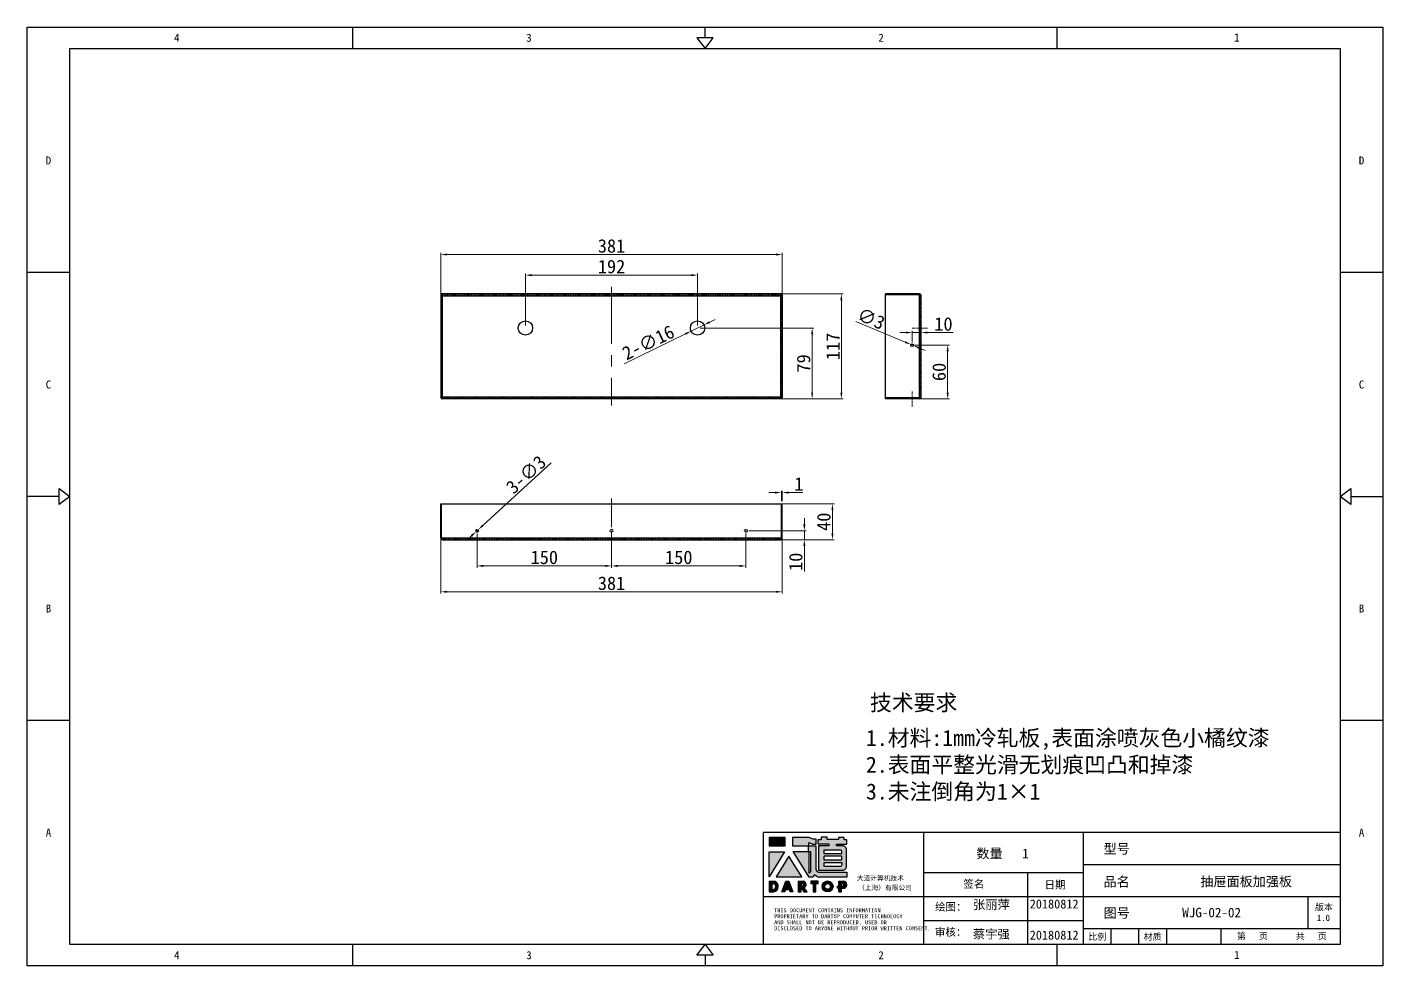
# Model space of a CAD drawing. Header units: millimetres. Extents: x 13106 to 40242, y 18888 to 28426.
# Drawn here: x 30676 to 32188, y 19709 to 20757 of the extents above; entities that cross this region are included whole.
import ezdxf
from ezdxf.enums import TextEntityAlignment as Align

# ---------------------------------------------------------------- set-up
doc = ezdxf.new("R2010")
doc.units = ezdxf.units.MM
doc.header["$PDSIZE"] = -1
doc.linetypes.add('CENTER', pattern=[50.8, 31.75, -6.35, 6.35, -6.35])
doc.linetypes.add('HIDDEN', pattern=[1.905, 1.27, -0.635])
for name, color, linetype in [('02___PRT_ALL_AXES', 7, 'Continuous'), ('4', 7, 'Continuous'), ('DEFAULT_2', 8, 'HIDDEN'), ('print', 30, 'Continuous')]:
    doc.layers.add(name, color=color, linetype=linetype)
doc.layers.add('dim', color=2, linetype='Continuous', lineweight=9)
doc.styles.add('Dartop', font='')
doc.styles.add('hzHT', font='simhei.ttf')
doc.styles.get('Dartop').set_extended_font_data('FangSong_GB2312')
doc.dimstyles.new('3', dxfattribs={"dimtxt": 15, "dimasz": 7, "dimexe": 2, "dimexo": 3, "dimgap": 2, "dimtad": 1, "dimzin": 9, "dimdsep": 46, "dimtxsty": 'Standard', "dimcen": 1, "dimadec": 1, "dimazin": 2, "dimtfac": 0.5, "dimtmove": 0, "dimatfit": 3, "dimfxl": 0, "dimtolj": 1, "dimlwd": 9, "dimlwe": 9, "dimarcsym": 0})

# ---------------------------------------------------------------- blocks, each defined once
blk = doc.blocks.new('*D225')
at = {"layer": 'Defpoints', "color": 0, "lineweight": 9, "transparency": 16777216}
for p in [(31518.1, 20502.8), (31137.1, 20454.6), (31518.1, 20454.6)]:
    blk.add_point(p, dxfattribs=at)
at = {"layer": 'dim', "color": 0, "lineweight": 9, "transparency": 16777216}
for p, q in [((31137.1, 20457.6), (31137.1, 20504.8)), ((31144.1, 20502.8), (31511.1, 20502.8)), ((31518.1, 20457.6), (31518.1, 20504.8))]:
    blk.add_line(p, q, dxfattribs=at)
for points in [[(31144.1, 20504), (31144.1, 20501.7), (31137.1, 20502.8)], [(31511.1, 20504), (31511.1, 20501.7), (31518.1, 20502.8)]]:
    blk.add_solid(points, dxfattribs=at)
at = {"layer": 'dim', "color": 0, "lineweight": 9, "transparency": 16777216, "insert": (31327.6, 20512.3), "char_height": 15, "attachment_point": 5}
blk.add_mtext('\\A1;381', dxfattribs=at)
blk = doc.blocks.new('*D226')
at = {"layer": 'Defpoints', "color": 0, "lineweight": 9, "transparency": 16777216}
for p in [(31423.6, 20479.8), (31231.6, 20420.8), (31423.6, 20420.8)]:
    blk.add_point(p, dxfattribs=at)
at = {"layer": 'dim', "color": 0, "lineweight": 9, "transparency": 16777216}
for p, q in [((31231.6, 20423.8), (31231.6, 20481.8)), ((31423.6, 20423.8), (31423.6, 20481.8)), ((31238.6, 20479.8), (31416.6, 20479.8))]:
    blk.add_line(p, q, dxfattribs=at)
for points in [[(31238.6, 20481), (31238.6, 20478.6), (31231.6, 20479.8)], [(31416.6, 20481), (31416.6, 20478.6), (31423.6, 20479.8)]]:
    blk.add_solid(points, dxfattribs=at)
at = {"layer": 'dim', "color": 0, "lineweight": 9, "transparency": 16777216, "insert": (31327.6, 20489.3), "char_height": 15, "attachment_point": 5}
blk.add_mtext('\\A1;192', dxfattribs=at)
blk = doc.blocks.new('*D227')
at = {"layer": 'Defpoints', "color": 0, "lineweight": 9, "transparency": 16777216}
for p in [(31423.6, 20420.8), (31423.6, 20341.8), (31551.4, 20341.8)]:
    blk.add_point(p, dxfattribs=at)
at = {"layer": 'dim', "color": 0, "lineweight": 9, "transparency": 16777216}
for p, q in [((31426.6, 20420.8), (31553.4, 20420.8)), ((31551.4, 20413.8), (31551.4, 20348.8)), ((31426.6, 20341.8), (31553.4, 20341.8))]:
    blk.add_line(p, q, dxfattribs=at)
for points in [[(31550.3, 20413.8), (31552.6, 20413.8), (31551.4, 20420.8)], [(31550.3, 20348.8), (31552.6, 20348.8), (31551.4, 20341.8)]]:
    blk.add_solid(points, dxfattribs=at)
at = {"layer": 'dim', "color": 0, "lineweight": 9, "transparency": 16777216, "insert": (31541.9, 20381.3), "char_height": 15, "attachment_point": 5, "rotation": 90}
blk.add_mtext('\\A1;79', dxfattribs=at)
blk = doc.blocks.new('*D228')
at = {"layer": 'Defpoints', "color": 0, "lineweight": 9, "transparency": 16777216}
for p in [(31511.2, 20458.8), (31584, 20458.8), (31526.1, 20341.8)]:
    blk.add_point(p, dxfattribs=at)
at = {"layer": 'dim', "color": 0, "lineweight": 9, "transparency": 16777216}
for p, q in [((31514.2, 20458.8), (31586, 20458.8)), ((31584, 20348.8), (31584, 20451.8)), ((31529.1, 20341.8), (31586, 20341.8))]:
    blk.add_line(p, q, dxfattribs=at)
for points in [[(31582.8, 20451.8), (31585.2, 20451.8), (31584, 20458.8)], [(31582.8, 20348.8), (31585.2, 20348.8), (31584, 20341.8)]]:
    blk.add_solid(points, dxfattribs=at)
at = {"layer": 'dim', "color": 0, "lineweight": 9, "transparency": 16777216, "insert": (31574.5, 20400.3), "char_height": 15, "attachment_point": 5, "rotation": 90}
blk.add_mtext('\\A1;117', dxfattribs=at)
blk = doc.blocks.new('*D229')
at = {"layer": 'Defpoints', "color": 0, "lineweight": 9, "transparency": 16777216}
for p in [(31673.1, 20415.7), (31663.1, 20401.8), (31673.1, 20401.8)]:
    blk.add_point(p, dxfattribs=at)
at = {"layer": 'dim', "color": 0, "lineweight": 9, "transparency": 16777216}
for p, q in [((31656.1, 20415.7), (31649.1, 20415.7)), ((31663.1, 20404.8), (31663.1, 20417.7)), ((31663.1, 20415.7), (31673.1, 20415.7)), ((31673.1, 20404.8), (31673.1, 20417.7)), ((31680.1, 20415.7), (31708.6, 20415.7))]:
    blk.add_line(p, q, dxfattribs=at)
for points in [[(31656.1, 20416.9), (31656.1, 20414.6), (31663.1, 20415.7)], [(31680.1, 20416.9), (31680.1, 20414.6), (31673.1, 20415.7)]]:
    blk.add_solid(points, dxfattribs=at)
at = {"layer": 'dim', "color": 0, "lineweight": 9, "transparency": 16777216, "insert": (31697.9, 20425.2), "char_height": 15, "attachment_point": 5}
blk.add_mtext('\\A1;10', dxfattribs=at)
blk = doc.blocks.new('*D230')
at = {"layer": 'Defpoints', "color": 0, "lineweight": 9, "transparency": 16777216}
for p in [(31663.1, 20401.8), (31663.1, 20341.8), (31702.6, 20341.8)]:
    blk.add_point(p, dxfattribs=at)
at = {"layer": 'dim', "color": 0, "lineweight": 9, "transparency": 16777216}
for p, q in [((31666.1, 20401.8), (31704.6, 20401.8)), ((31702.6, 20394.8), (31702.6, 20348.8)), ((31666.1, 20341.8), (31704.6, 20341.8))]:
    blk.add_line(p, q, dxfattribs=at)
for points in [[(31701.4, 20394.8), (31703.8, 20394.8), (31702.6, 20401.8)], [(31701.4, 20348.8), (31703.8, 20348.8), (31702.6, 20341.8)]]:
    blk.add_solid(points, dxfattribs=at)
at = {"layer": 'dim', "color": 0, "lineweight": 9, "transparency": 16777216, "insert": (31693.1, 20371.8), "char_height": 15, "attachment_point": 5, "rotation": 90}
blk.add_mtext('\\A1;60', dxfattribs=at)
blk = doc.blocks.new('*D231')
at = {"layer": 'Defpoints', "color": 0, "lineweight": 9, "transparency": 16777216}
for p in [(31177.6, 20194.6), (31327.6, 20194.6), (31327.6, 20155.3)]:
    blk.add_point(p, dxfattribs=at)
at = {"layer": 'dim', "color": 0, "lineweight": 9, "transparency": 16777216}
for p, q in [((31177.6, 20191.6), (31177.6, 20153.3)), ((31327.6, 20191.6), (31327.6, 20153.3)), ((31184.6, 20155.3), (31320.6, 20155.3))]:
    blk.add_line(p, q, dxfattribs=at)
for points in [[(31184.6, 20156.5), (31184.6, 20154.1), (31177.6, 20155.3)], [(31320.6, 20156.5), (31320.6, 20154.1), (31327.6, 20155.3)]]:
    blk.add_solid(points, dxfattribs=at)
at = {"layer": 'dim', "color": 0, "lineweight": 9, "transparency": 16777216, "insert": (31252.6, 20164.8), "char_height": 15, "attachment_point": 5}
blk.add_mtext('\\A1;150', dxfattribs=at)
blk = doc.blocks.new('*D232')
at = {"layer": 'Defpoints', "color": 0, "lineweight": 9, "transparency": 16777216}
for p in [(31327.6, 20194.6), (31477.6, 20194.6), (31477.6, 20155.3)]:
    blk.add_point(p, dxfattribs=at)
at = {"layer": 'dim', "color": 0, "lineweight": 9, "transparency": 16777216}
for p, q in [((31327.6, 20191.6), (31327.6, 20153.3)), ((31477.6, 20191.6), (31477.6, 20153.3)), ((31334.6, 20155.3), (31470.6, 20155.3))]:
    blk.add_line(p, q, dxfattribs=at)
for points in [[(31334.6, 20156.5), (31334.6, 20154.1), (31327.6, 20155.3)], [(31470.6, 20156.5), (31470.6, 20154.1), (31477.6, 20155.3)]]:
    blk.add_solid(points, dxfattribs=at)
at = {"layer": 'dim', "color": 0, "lineweight": 9, "transparency": 16777216, "insert": (31402.6, 20164.8), "char_height": 15, "attachment_point": 5}
blk.add_mtext('\\A1;150', dxfattribs=at)
blk = doc.blocks.new('*D233')
at = {"layer": 'Defpoints', "color": 0, "lineweight": 9, "transparency": 16777216}
for p in [(31137.1, 20205.6), (31518.1, 20205.6), (31518.1, 20126.4)]:
    blk.add_point(p, dxfattribs=at)
at = {"layer": 'dim', "color": 0, "lineweight": 9, "transparency": 16777216}
for p, q in [((31137.1, 20202.6), (31137.1, 20124.4)), ((31518.1, 20202.6), (31518.1, 20124.4)), ((31144.1, 20126.4), (31511.1, 20126.4))]:
    blk.add_line(p, q, dxfattribs=at)
for points in [[(31144.1, 20127.6), (31144.1, 20125.3), (31137.1, 20126.4)], [(31511.1, 20127.6), (31511.1, 20125.3), (31518.1, 20126.4)]]:
    blk.add_solid(points, dxfattribs=at)
at = {"layer": 'dim', "color": 0, "lineweight": 9, "transparency": 16777216, "insert": (31327.6, 20135.9), "char_height": 15, "attachment_point": 5}
blk.add_mtext('\\A1;381', dxfattribs=at)
blk = doc.blocks.new('*D234')
at = {"layer": 'Defpoints', "color": 0, "lineweight": 9, "transparency": 16777216}
for p in [(31477.6, 20194.6), (31477.6, 20184.6), (31542.7, 20184.6)]:
    blk.add_point(p, dxfattribs=at)
at = {"layer": 'dim', "color": 0, "lineweight": 9, "transparency": 16777216}
for p, q in [((31542.7, 20201.6), (31542.7, 20208.6)), ((31480.6, 20194.6), (31544.7, 20194.6)), ((31542.7, 20194.6), (31542.7, 20184.6)), ((31480.6, 20184.6), (31544.7, 20184.6)), ((31542.7, 20177.6), (31542.7, 20149.1))]:
    blk.add_line(p, q, dxfattribs=at)
for points in [[(31541.5, 20201.6), (31543.9, 20201.6), (31542.7, 20194.6)], [(31541.5, 20177.6), (31543.9, 20177.6), (31542.7, 20184.6)]]:
    blk.add_solid(points, dxfattribs=at)
at = {"layer": 'dim', "color": 0, "lineweight": 9, "transparency": 16777216, "insert": (31533.2, 20159.9), "char_height": 15, "attachment_point": 5, "rotation": 90}
blk.add_mtext('\\A1;10', dxfattribs=at)
blk = doc.blocks.new('*D235')
at = {"layer": 'Defpoints', "color": 0, "lineweight": 9, "transparency": 16777216}
for p in [(31508.3, 20224.6), (31508.3, 20184.6), (31574, 20184.6)]:
    blk.add_point(p, dxfattribs=at)
at = {"layer": 'dim', "color": 0, "lineweight": 9, "transparency": 16777216}
for p, q in [((31511.3, 20224.6), (31576, 20224.6)), ((31574, 20217.6), (31574, 20191.6)), ((31511.3, 20184.6), (31576, 20184.6))]:
    blk.add_line(p, q, dxfattribs=at)
for points in [[(31572.9, 20217.6), (31575.2, 20217.6), (31574, 20224.6)], [(31572.9, 20191.6), (31575.2, 20191.6), (31574, 20184.6)]]:
    blk.add_solid(points, dxfattribs=at)
at = {"layer": 'dim', "color": 0, "lineweight": 9, "transparency": 16777216, "insert": (31564.5, 20204.6), "char_height": 15, "attachment_point": 5, "rotation": 90}
blk.add_mtext('\\A1;40', dxfattribs=at)
blk = doc.blocks.new('*D236')
at = {"layer": 'Defpoints', "color": 0, "lineweight": 9, "transparency": 16777216}
for p in [(31430.8, 20424.3), (31416.4, 20417.3)]:
    blk.add_point(p, dxfattribs=at)
at = {"layer": 'dim', "color": 0, "lineweight": 9, "transparency": 16777216}
for p, q in [((31430.8, 20424.3), (31416.4, 20417.3)), ((31437.1, 20427.3), (31443.4, 20430.4)), ((31341.7, 20381), (31410.1, 20414.2))]:
    blk.add_line(p, q, dxfattribs=at)
for points in [[(31436.5, 20428.4), (31437.6, 20426.3), (31430.8, 20424.3)], [(31409.6, 20415.3), (31410.6, 20413.2), (31416.4, 20417.3)]]:
    blk.add_solid(points, dxfattribs=at)
at = {"layer": 'dim', "color": 0, "lineweight": 9, "transparency": 16777216, "insert": (31368.6, 20404.6), "char_height": 15, "attachment_point": 5, "rotation": 25.9469}
blk.add_mtext('\\A1;2-∅16', dxfattribs=at)
blk = doc.blocks.new('*D237')
at = {"layer": 'Defpoints', "color": 0, "lineweight": 9, "transparency": 16777216}
for p in [(31661.7, 20402.4), (31664.5, 20401.2)]:
    blk.add_point(p, dxfattribs=at)
at = {"layer": 'dim', "color": 0, "lineweight": 9, "transparency": 16777216}
for p, q in [((31600.2, 20428), (31655.3, 20405)), ((31664.5, 20401.2), (31661.7, 20402.4)), ((31671, 20398.5), (31677.4, 20395.8))]:
    blk.add_line(p, q, dxfattribs=at)
for points in [[(31655.7, 20406.1), (31654.8, 20404), (31661.7, 20402.4)], [(31671.4, 20399.6), (31670.5, 20397.4), (31664.5, 20401.2)]]:
    blk.add_solid(points, dxfattribs=at)
at = {"layer": 'dim', "color": 0, "lineweight": 9, "transparency": 16777216, "insert": (31617.2, 20431.2), "char_height": 15, "attachment_point": 5, "rotation": 337.4207}
blk.add_mtext('\\A1;∅3', dxfattribs=at)
blk = doc.blocks.new('*D238')
at = {"layer": 'Defpoints', "color": 0, "lineweight": 9, "transparency": 16777216}
for p in [(31176.5, 20193.6), (31178.7, 20195.6)]:
    blk.add_point(p, dxfattribs=at)
at = {"layer": 'dim', "color": 0, "lineweight": 9, "transparency": 16777216}
for p, q in [((31260.4, 20270.2), (31183.9, 20200.4)), ((31176.5, 20193.6), (31178.7, 20195.6)), ((31171.3, 20188.9), (31166.1, 20184.2))]:
    blk.add_line(p, q, dxfattribs=at)
for points in [[(31170.5, 20189.8), (31172.1, 20188), (31176.5, 20193.6)], [(31183.1, 20201.2), (31184.6, 20199.5), (31178.7, 20195.6)]]:
    blk.add_solid(points, dxfattribs=at)
at = {"layer": 'dim', "color": 0, "lineweight": 9, "transparency": 16777216, "insert": (31232.2, 20257.3), "char_height": 15, "attachment_point": 5, "rotation": 42.3664}
blk.add_mtext('\\A1;3-∅3', dxfattribs=at)
blk = doc.blocks.new('dadao')
for p, q in [((48, 19.2), (44.9, 10.4)), ((44.9, 10.4), (51.2, 10.4)), ((51.2, 10.4), (48, 19.2))]:
    blk.add_line(p, q)
for points in [[(41.8, 121.6), (41.8, 143.7), (-0.4, 143.7), (-0.4, 121.6), (41.8, 121.6)], [(104.8, 122), (104.8, 130.3), (114.1, 126.3), (124.2, 126.3), (124.2, 139.6), (115.9, 139.6), (105.1, 143.9), (61.5, 143.9)], [(61.7, 144), (61.7, 121.3), (103.9, 121.3)], [(113.4, 38.7), (105.1, 38.7), (63, 106.5), (103.9, 106.5), (103.9, 120.9), (103.9, 121.3)], [(109.7, 53.6), (109.7, 106.2), (104.3, 106.2), (104.3, 50.4), (106.6, 50.4)], [(144.6, 94.4), (144.6, 84.8), (192, 84.8), (192, 94.1), (144.9, 94.1)], [(120.2, 45), (119.5, 45), (119.5, 44.6)], [(0, 28), (0, 0), (11.8, 0)], [(0.1, 28), (14, 28)], [(7.1, 21.8), (7.1, 6.1), (12, 6.1)], [(7.1, 21.8), (11.4, 21.8)], [(76.8, 28.2), (76.8, 0), (84.1, 0), (84.1, 11.1), (91.6, -0.1), (100.3, -0.1), (91.7, 11.1)], [(76.8, 28.2), (90.6, 28.2)], [(84, 22.7), (84, 15.3), (87.2, 15.3)], [(84, 22.7), (87.3, 22.7)], [(183.7, 0), (183.7, 9.6), (180.6, 9.6), (180.6, 14.9), (183.8, 14.9), (183.8, 28.1), (196.1, 28.1), (196.5, 28.1)], [(183.7, 0), (190.9, 0), (190.9, 9.6), (198.8, 9.6)], [(194.9, 22.3), (190.8, 22.3), (190.8, 15), (194.4, 15)]]:
    blk.add_lwpolyline(points)
blk.add_lwpolyline([(137.1, 144.2), (137.1, 137.9), (128.3, 137.9), (128.3, 126.5), (157.3, 126.5), (157.3, 121.5), (130.3, 121.5), (130.3, 57.5), (194.4, 57.5, 0.414214), (204.4, 67.5), (204.4, 111.3, 0.414214), (194.4, 121.3), (177.5, 121.3), (177.5, 126.3), (204.7, 126.3), (204.7, 137.7), (198.2, 137.7), (198.2, 143.9), (183.3, 143.9), (183.3, 138), (153, 138), (153, 144.2), (137.1, 144.2)], format="xyb", close=True)
for points in [[(104.8, 122), (123.4, 122), (123.4, 60, 0.414214), (131.4, 52), (204.8, 52), (204.8, 39.1), (131.7, 39.1)], [(144.3, 110.8), (144.3, 101.8), (192.3, 101.8), (192.3, 105.5, 0.414214), (187.3, 110.5), (144.3, 110.5)], [(144.6, 77), (144.6, 67.5), (187.6, 67.5, 0.414214), (192.6, 72.5), (192.6, 76.4), (144.6, 76.4)]]:
    blk.add_lwpolyline(points, format="xyb")
for points in [[(-0.3, 106.2), (40.4, 106.2), (-0.3, 39.7), (-0.3, 106.2)], [(51.7, 94.1), (18.4, 39.3), (86.2, 39.3)], [(43.8, 28.2), (51.8, 28.2), (62.6, -0.1), (55, -0.1), (53.2, 5), (42.9, 5), (41.1, 0), (33.6, 0)], [(110, 28.1), (110, 21.9), (116, 21.9), (116, -0.1), (123.2, -0.1), (123.2, 22), (129.2, 22), (129.2, 28.1), (110, 28.1)]]:
    blk.add_lwpolyline(points, close=True)
for radius in [14.5, 7.44]:
    blk.add_circle((154.2, 14.2), radius)
for centre, radius, start, end in [((99.2, 60.7), 12.6, 305.6399, 325.969), ((111.6, 46.7), 8.19, 282.9811, 347.6627), ((136, 61.7), 22.9, 226.7358, 259.3209), ((8.5, 13.9), 8.49, 294.2143, 69.7177), ((9.6, 14.2), 14.4, 278.6604, 72.3203), ((86.4, 19), 3.8, 282.527, 76.7196), ((88.6, 19.4), 8.95, 290.6073, 77.2124), ((193.7, 18.7), 3.8, 280.9891, 72.5513), ((195.7, 18.6), 9.51, 288.8959, 85.2442)]:
    blk.add_arc(centre, radius, start, end)
blk = doc.blocks.new('*D292')
at = {"layer": 'Defpoints', "color": 0, "lineweight": 9, "transparency": 16777216}
for p in [(31517.1, 20224.6), (31518.1, 20237.2), (31518.1, 20224.6)]:
    blk.add_point(p, dxfattribs=at)
at = {"layer": 'dim', "color": 0, "lineweight": 9, "transparency": 16777216}
for p, q in [((31517.1, 20227.6), (31517.1, 20239.2)), ((31518.1, 20227.6), (31518.1, 20239.2)), ((31510.1, 20237.2), (31503.1, 20237.2)), ((31517.1, 20237.2), (31518.1, 20237.2)), ((31525.1, 20237.2), (31541.1, 20237.2))]:
    blk.add_line(p, q, dxfattribs=at)
for points in [[(31510.1, 20238.3), (31510.1, 20236), (31517.1, 20237.2)], [(31525.1, 20238.3), (31525.1, 20236), (31518.1, 20237.2)]]:
    blk.add_solid(points, dxfattribs=at)
at = {"layer": 'dim', "color": 0, "lineweight": 9, "transparency": 16777216, "insert": (31536.6, 20246.7), "char_height": 15, "attachment_point": 5}
blk.add_mtext('\\A1;1', dxfattribs=at)

msp = doc.modelspace()

# ---------------------------------------------------------------- hatches: boundary and pattern name
for points in [[(31521.179, 19852.269), (31503.37, 19852.269), (31503.37, 19842.965), (31521.179, 19842.965)], [(31520.605, 19836.455), (31503.417, 19836.455), (31503.417, 19808.391)], [(31525.37, 19831.362), (31511.319, 19808.205), (31539.93, 19808.205)], [(31558.096, 19803.466), (31549.965, 19803.466), (31549.965, 19800.887), (31552.502, 19800.887), (31552.502, 19791.591), (31555.539, 19791.591), (31555.539, 19800.893), (31558.096, 19800.893)]]:
    msp.add_hatch(color=0).paths.add_polyline_path(points)
h = msp.add_hatch(color=0)
h.paths.add_polyline_path([(31547.793, 19846.615), (31551.723, 19844.917), (31555.972, 19844.917), (31555.972, 19850.541), (31552.467, 19850.541), (31547.899, 19852.345), (31529.594, 19852.345), (31529.594, 19842.833), (31547.404, 19842.833), (31547.404, 19842.641), (31547.404, 19836.561), (31530.133, 19836.561), (31547.898, 19807.972), (31551.415, 19807.972, 0.27937482), (31553.983, 19810.469), (31553.983, 19810.601), (31554.294, 19810.601, 0.14314537), (31559.136, 19808.136), (31590.005, 19808.136), (31590.005, 19813.558), (31559.005, 19813.558, -0.41421356), (31555.628, 19816.935), (31555.628, 19843.133), (31547.793, 19843.133)])
h.paths.add_polyline_path([(31547.584, 19836.44), (31549.847, 19836.439), (31549.847, 19814.25, -0.08893574), (31548.535, 19812.901), (31547.576, 19812.901)], flags=16)
h = msp.add_hatch(color=0)
h.paths.add_polyline_path([(31589.952, 19849.753), (31587.206, 19849.753), (31587.206, 19852.366), (31580.928, 19852.366), (31580.928, 19849.884), (31568.111, 19849.884), (31568.111, 19852.497), (31561.399, 19852.497), (31561.399, 19849.836), (31557.689, 19849.836), (31557.689, 19845.019), (31569.93, 19845.019), (31569.93, 19842.889), (31558.524, 19842.889), (31558.524, 19815.917), (31585.601, 19815.917, 0.41421356), (31589.821, 19820.137), (31589.821, 19838.608, 0.41421356), (31585.601, 19842.829), (31578.443, 19842.829), (31578.443, 19844.919), (31589.952, 19844.919)])
h.paths.add_polyline_path([(31582.61, 19838.257, -0.41421356), (31584.721, 19836.146), (31584.721, 19834.599), (31564.449, 19834.599), (31564.449, 19838.257)], flags=16)
h.paths.add_polyline_path([(31584.59, 19831.332), (31584.59, 19827.413), (31564.58, 19827.413), (31564.58, 19831.332)], flags=16)
h.paths.add_polyline_path([(31584.851, 19823.886), (31584.851, 19822.208, -0.41421356), (31582.741, 19820.097), (31564.58, 19820.097), (31564.58, 19823.886)], flags=16)
h = msp.add_hatch(color=0)
h.paths.add_polyline_path([(31509.44, 19803.424), (31503.544, 19803.424), (31503.544, 19791.626), (31508.51, 19791.626, 0.79301591)])
h.paths.add_polyline_path([(31508.597, 19794.21), (31506.536, 19794.21), (31506.536, 19800.84), (31508.37, 19800.84, -0.67136089)], flags=16)
h = msp.add_hatch(color=0)
h.paths.add_polyline_path([(31525.414, 19803.521), (31522.049, 19803.521), (31517.721, 19791.614), (31520.909, 19791.614), (31521.659, 19793.724), (31525.977, 19793.724), (31526.744, 19791.588), (31529.957, 19791.588)])
h.paths.add_polyline_path([(31525.152, 19795.999), (31522.477, 19795.999), (31523.79, 19799.74)], flags=16)
h = msp.add_hatch(color=0)
h.paths.add_polyline_path([(31541.771, 19803.513), (31535.972, 19803.513), (31535.972, 19791.607), (31539.036, 19791.607), (31539.036, 19796.327), (31542.186, 19791.565), (31545.89, 19791.565), (31542.264, 19796.297, 0.74405494)])
h.paths.add_polyline_path([(31539.008, 19798.089), (31539.008, 19801.216), (31540.378, 19801.216, -0.79680897), (31540.358, 19798.089)], flags=16)
h = msp.add_hatch(color=0)
h.paths.add_polyline_path([(31562.516, 19797.603, 1), (31574.741, 19797.603, 1)])
h.paths.add_polyline_path([(31571.769, 19797.603, -1), (31565.488, 19797.603, -1)], flags=16)
h = msp.add_hatch(color=0)
h.paths.add_polyline_path([(31586.467, 19803.484), (31586.291, 19803.484), (31581.121, 19803.484), (31581.121, 19797.928), (31579.749, 19797.928), (31579.749, 19795.673), (31581.099, 19795.673), (31581.099, 19791.628), (31584.117, 19791.628), (31584.117, 19795.689), (31587.434, 19795.689, 0.81230381)])
h.paths.add_polyline_path([(31584.072, 19797.944), (31584.072, 19801.051), (31585.79, 19801.051, -0.77821343), (31585.615, 19797.944)], flags=16)

# ---------------------------------------------------------------- linework, layer by layer
at = {"color": 0}
for p, q in [((31039.02, 20732.789), (31039.02, 20756.599)), ((31431.873, 20744.694), (31431.873, 20756.599)), ((31824.726, 20732.789), (31824.726, 20756.599)), ((30723.201, 19732.8), (30723.201, 20732.789)), ((30723.201, 20732.789), (32140.544, 20732.789)), ((32140.544, 20732.789), (32140.544, 19732.8)), ((30723.201, 20482.792), (30675.583, 20482.792)), ((32188.162, 20482.792), (32140.544, 20482.792)), ((30711.297, 20232.795), (30675.583, 20232.795)), ((32152.449, 20232.795), (32188.162, 20232.795)), ((30723.201, 19982.797), (30675.583, 19982.797)), ((32188.162, 19982.797), (32140.544, 19982.797)), ((32140.544, 19857.799), (31496.971, 19857.799)), ((31496.971, 19732.8), (31496.971, 19857.799)), ((31675.541, 19857.799), (31675.541, 19732.8)), ((31854.11, 19732.8), (31854.11, 19857.799)), ((31854.11, 19822.085), (32140.544, 19822.085)), ((31675.541, 19813.156), (31854.11, 19813.156)), ((31791.611, 19813.156), (31791.611, 19732.8)), ((31496.971, 19786.371), (31675.541, 19786.371)), ((31675.541, 19786.371), (32140.544, 19786.371)), ((32104.83, 19750.657), (32104.83, 19786.371)), ((31675.541, 19759.585), (31854.11, 19759.585)), ((31854.11, 19750.657), (32140.544, 19750.657)), ((31884.975, 19732.8), (31884.975, 19750.657)), ((31915.841, 19732.8), (31915.841, 19750.657)), ((31946.959, 19732.8), (31946.959, 19750.657)), ((32007.6, 19732.8), (32007.6, 19750.657)), ((32140.544, 19732.8), (30723.201, 19732.8)), ((31039.02, 19708.991), (31039.02, 19732.8)), ((31824.726, 19708.991), (31824.726, 19732.8)), ((31431.873, 19720.895), (31431.873, 19708.991))]:
    msp.add_line(p, q, dxfattribs=at)
at = {"color": 7, "linetype": 'Continuous'}
for p, q in [((31137.07, 20457.783), (31137.07, 20342.783)), ((31138.07, 20457.783), (31137.07, 20457.783)), ((31138.07, 20457.783), (31138.07, 20458.783)), ((31517.07, 20458.783), (31138.07, 20458.783)), ((31139.07, 20343.783), (31139.07, 20456.783)), ((31139.07, 20456.783), (31516.07, 20456.783)), ((31516.07, 20456.783), (31516.07, 20343.783)), ((31517.07, 20457.783), (31517.07, 20458.783)), ((31517.07, 20457.783), (31518.07, 20457.783)), ((31518.07, 20457.783), (31518.07, 20342.783)), ((31633.118, 20341.783), (31633.118, 20458.783)), ((31671.118, 20458.783), (31633.118, 20458.783)), ((31671.118, 20457.783), (31633.118, 20457.783)), ((31671.118, 20341.783), (31671.118, 20458.783)), ((31673.118, 20343.783), (31673.118, 20456.783)), ((31138.07, 20342.783), (31137.07, 20342.783)), ((31138.07, 20342.783), (31138.07, 20341.783)), ((31517.07, 20341.783), (31138.07, 20341.783)), ((31516.07, 20343.783), (31139.07, 20343.783)), ((31517.07, 20342.783), (31518.07, 20342.783)), ((31517.07, 20342.783), (31517.07, 20341.783)), ((31671.118, 20342.783), (31633.118, 20342.783)), ((31671.118, 20341.783), (31633.118, 20341.783)), ((31137.07, 20186.623), (31137.07, 20224.623)), ((31137.07, 20224.623), (31518.07, 20224.623)), ((31138.07, 20186.623), (31138.07, 20224.623)), ((31517.07, 20186.623), (31517.07, 20224.623)), ((31518.07, 20186.623), (31518.07, 20224.623)), ((31137.07, 20186.623), (31518.07, 20186.623)), ((31139.07, 20184.623), (31516.07, 20184.623))]:
    msp.add_line(p, q, dxfattribs=at)
at = {"color": 0}
for points in [[(31431.873, 20732.789), (31440.801, 20744.694), (31422.944, 20744.694), (31431.873, 20732.789)], [(30723.201, 20232.795), (30711.297, 20223.866), (30711.297, 20241.723), (30723.201, 20232.795)], [(32140.544, 20232.795), (32152.449, 20241.723), (32152.449, 20223.866), (32140.544, 20232.795)], [(31431.873, 19732.8), (31440.801, 19720.895), (31422.944, 19720.895), (31431.873, 19732.8)]]:
    msp.add_lwpolyline(points, close=True, dxfattribs=at)
at = {"color": 7, "linetype": 'Continuous'}
msp.add_circle((31663.118, 20401.783), 1.5, dxfattribs=at)
for centre, start, end in [((31671.118, 20456.783), 0, 90), ((31671.118, 20343.783), 270, 0), ((31139.07, 20186.623), 180, 270), ((31516.07, 20186.623), 270, 0)]:
    msp.add_arc(centre, 2, start, end, dxfattribs=at)
at = {"color": 3, "linetype": 'Continuous'}
for centre, start, end in [((31671.118, 20456.783), 55.36898, 90), ((31671.118, 20343.783), 270, 304.63102), ((31139.07, 20186.623), 180, 214.63102), ((31516.07, 20186.623), 325.36898, 0)]:
    msp.add_arc(centre, 1, start, end, dxfattribs=at)
at = {"color": 7, "linetype": 'Continuous'}
for points, knots in [([(31137.07, 20457.783), (31137.07, 20457.686), (31137.201, 20457.533), (31137.42, 20457.396), (31137.67, 20457.273), (31137.971, 20457.151), (31138.442, 20456.983), (31138.815, 20456.865), (31139.07, 20456.783)], [0, 0, 0, 0, 0.12754998, 0.22477736, 0.34607778, 0.4889336, 0.64914777, 1, 1, 1, 1]), ([(31138.07, 20458.783), (31138.168, 20458.783), (31138.32, 20458.652), (31138.457, 20458.433), (31138.581, 20458.183), (31138.702, 20457.883), (31138.871, 20457.411), (31138.989, 20457.039), (31139.07, 20456.783)], [0, 0, 0, 0, 0.12754998, 0.22477736, 0.34607778, 0.4889336, 0.64914777, 1, 1, 1, 1]), ([(31517.07, 20458.783), (31516.973, 20458.783), (31516.821, 20458.652), (31516.684, 20458.433), (31516.56, 20458.183), (31516.439, 20457.883), (31516.27, 20457.411), (31516.152, 20457.039), (31516.07, 20456.783)], [0, 0, 0, 0, 0.12754998, 0.22477736, 0.34607778, 0.4889336, 0.64914777, 1, 1, 1, 1]), ([(31518.07, 20457.783), (31518.07, 20457.686), (31517.939, 20457.533), (31517.721, 20457.396), (31517.471, 20457.273), (31517.17, 20457.151), (31516.699, 20456.983), (31516.326, 20456.865), (31516.07, 20456.783)], [0, 0, 0, 0, 0.12754998, 0.22477736, 0.34607778, 0.4889336, 0.64914777, 1, 1, 1, 1]), ([(31671.118, 20457.783), (31671.374, 20457.702), (31671.747, 20457.584), (31672.218, 20457.415), (31672.519, 20457.294), (31672.769, 20457.17), (31672.987, 20457.033), (31673.118, 20456.881), (31673.118, 20456.783)], [0, 0, 0, 0, 0.35085223, 0.5110664, 0.65392222, 0.77522264, 0.87245002, 1, 1, 1, 1]), ([(31137.07, 20342.783), (31137.07, 20342.881), (31137.201, 20343.033), (31137.42, 20343.17), (31137.67, 20343.294), (31137.971, 20343.415), (31138.442, 20343.584), (31138.815, 20343.702), (31139.07, 20343.783)], [0, 0, 0, 0, 0.12754998, 0.22477736, 0.34607778, 0.4889336, 0.64914777, 1, 1, 1, 1]), ([(31138.07, 20341.783), (31138.168, 20341.783), (31138.32, 20341.914), (31138.457, 20342.133), (31138.581, 20342.383), (31138.702, 20342.683), (31138.871, 20343.155), (31138.989, 20343.527), (31139.07, 20343.783)], [0, 0, 0, 0, 0.12754998, 0.22477736, 0.34607778, 0.4889336, 0.64914777, 1, 1, 1, 1]), ([(31517.07, 20341.783), (31516.973, 20341.783), (31516.821, 20341.914), (31516.684, 20342.133), (31516.56, 20342.383), (31516.439, 20342.683), (31516.27, 20343.155), (31516.152, 20343.527), (31516.07, 20343.783)], [0, 0, 0, 0, 0.12754998, 0.22477736, 0.34607778, 0.4889336, 0.64914777, 1, 1, 1, 1]), ([(31518.07, 20342.783), (31518.07, 20342.881), (31517.939, 20343.033), (31517.721, 20343.17), (31517.471, 20343.294), (31517.17, 20343.415), (31516.699, 20343.584), (31516.326, 20343.702), (31516.07, 20343.783)], [0, 0, 0, 0, 0.12754998, 0.22477736, 0.34607778, 0.4889336, 0.64914777, 1, 1, 1, 1]), ([(31671.118, 20342.783), (31671.374, 20342.865), (31671.747, 20342.983), (31672.218, 20343.151), (31672.519, 20343.273), (31672.769, 20343.396), (31672.987, 20343.533), (31673.118, 20343.686), (31673.118, 20343.783)], [0, 0, 0, 0, 0.35085223, 0.5110664, 0.65392222, 0.77522264, 0.87245002, 1, 1, 1, 1]), ([(31138.07, 20186.623), (31138.152, 20186.368), (31138.27, 20185.995), (31138.439, 20185.524), (31138.56, 20185.223), (31138.684, 20184.973), (31138.821, 20184.754), (31138.973, 20184.623), (31139.07, 20184.623)], [0, 0, 0, 0, 0.35085223, 0.5110664, 0.65392222, 0.77522264, 0.87245002, 1, 1, 1, 1]), ([(31517.07, 20186.623), (31516.989, 20186.368), (31516.871, 20185.995), (31516.702, 20185.524), (31516.581, 20185.223), (31516.457, 20184.973), (31516.32, 20184.754), (31516.168, 20184.623), (31516.07, 20184.623)], [0, 0, 0, 0, 0.35085223, 0.5110664, 0.65392222, 0.77522264, 0.87245002, 1, 1, 1, 1])]:
    msp.add_open_spline(points, degree=3, knots=knots, dxfattribs=at)
at = {"color": 3, "linetype": 'Continuous'}
for points in [[(31138.07, 20457.783), (31138.07, 20457.59), (31138.316, 20457.298), (31138.696, 20457.022), (31138.942, 20456.865), (31139.07, 20456.783)], [(31138.07, 20457.783), (31138.264, 20457.783), (31138.556, 20457.537), (31138.831, 20457.157), (31138.989, 20456.912), (31139.07, 20456.783)], [(31517.07, 20457.783), (31516.877, 20457.783), (31516.585, 20457.537), (31516.31, 20457.157), (31516.152, 20456.912), (31516.07, 20456.783)], [(31517.07, 20457.783), (31517.07, 20457.59), (31516.825, 20457.298), (31516.445, 20457.022), (31516.199, 20456.865), (31516.07, 20456.783)], [(31138.07, 20342.783), (31138.07, 20342.976), (31138.316, 20343.269), (31138.696, 20343.544), (31138.942, 20343.701), (31139.07, 20343.783)], [(31138.07, 20342.783), (31138.264, 20342.783), (31138.556, 20343.029), (31138.831, 20343.409), (31138.989, 20343.655), (31139.07, 20343.783)], [(31517.07, 20342.783), (31516.877, 20342.783), (31516.585, 20343.029), (31516.31, 20343.409), (31516.152, 20343.655), (31516.07, 20343.783)], [(31517.07, 20342.783), (31517.07, 20342.976), (31516.825, 20343.269), (31516.445, 20343.544), (31516.199, 20343.701), (31516.07, 20343.783)]]:
    msp.add_open_spline(points, degree=3, knots=[0, 0, 0, 0, 0.40069871, 0.68391782, 1, 1, 1, 1], dxfattribs=at)
at = {"layer": '02___PRT_ALL_AXES', "color": 8, "linetype": 'HIDDEN'}
for p, q in [((31672.118, 20412.783), (31672.118, 20428.783)), ((31672.118, 20428.783), (31673.118, 20428.783)), ((31673.118, 20412.783), (31673.118, 20428.783)), ((31672.118, 20412.783), (31673.118, 20412.783)), ((31223.57, 20185.623), (31223.57, 20184.623)), ((31223.57, 20185.623), (31239.57, 20185.623)), ((31223.57, 20184.623), (31239.57, 20184.623)), ((31239.57, 20185.623), (31239.57, 20184.623)), ((31415.57, 20185.623), (31431.57, 20185.623)), ((31415.57, 20185.623), (31415.57, 20184.623)), ((31415.57, 20184.623), (31431.57, 20184.623)), ((31431.57, 20185.623), (31431.57, 20184.623))]:
    msp.add_line(p, q, dxfattribs=at)
at = {"layer": '02___PRT_ALL_AXES', "color": 7, "linetype": 'Continuous'}
for centre in [(31231.57, 20420.783), (31423.57, 20420.783)]:
    msp.add_circle(centre, 8, dxfattribs=at)
at = {"layer": 'DEFAULT_2', "color": 8, "linetype": 'HIDDEN'}
for p, q in [((31138.07, 20342.783), (31138.07, 20457.783)), ((31138.07, 20457.783), (31517.07, 20457.783)), ((31517.07, 20457.783), (31517.07, 20342.783)), ((31672.118, 20456.783), (31672.118, 20343.783)), ((31672.118, 20456.783), (31673.118, 20456.783)), ((31138.07, 20403.283), (31137.07, 20403.283)), ((31138.07, 20400.283), (31137.07, 20400.283)), ((31517.07, 20403.283), (31518.07, 20403.283)), ((31517.07, 20400.283), (31518.07, 20400.283)), ((31517.07, 20342.783), (31138.07, 20342.783)), ((31176.07, 20342.783), (31176.07, 20341.783)), ((31179.07, 20342.783), (31179.07, 20341.783)), ((31326.07, 20342.783), (31326.07, 20341.783)), ((31329.07, 20342.783), (31329.07, 20341.783)), ((31476.07, 20342.783), (31476.07, 20341.783)), ((31479.07, 20342.783), (31479.07, 20341.783)), ((31661.618, 20342.783), (31661.618, 20341.783)), ((31664.618, 20342.783), (31664.618, 20341.783)), ((31672.118, 20343.783), (31673.118, 20343.783)), ((31137.07, 20196.123), (31138.07, 20196.123)), ((31138.07, 20194.623), (31137.07, 20194.623)), ((31137.07, 20193.123), (31138.07, 20193.123)), ((31517.07, 20196.123), (31518.07, 20196.123)), ((31517.07, 20194.623), (31518.07, 20194.623)), ((31517.07, 20193.123), (31518.07, 20193.123)), ((31139.07, 20185.623), (31139.07, 20184.623)), ((31516.07, 20185.623), (31139.07, 20185.623)), ((31516.07, 20185.623), (31516.07, 20184.623))]:
    msp.add_line(p, q, dxfattribs=at)
for centre in [(31177.57, 20194.623), (31327.57, 20194.623), (31477.57, 20194.623)]:
    msp.add_circle(centre, 1.5, dxfattribs=at)
for centre, start, end in [((31671.118, 20456.783), 0, 55.36898), ((31671.118, 20343.783), 304.63102, 0), ((31139.07, 20186.623), 214.63102, 270), ((31516.07, 20186.623), 270, 325.36898)]:
    msp.add_arc(centre, 1, start, end, dxfattribs=at)
for points, knots in [([(31671.118, 20457.783), (31671.166, 20457.768), (31671.355, 20457.708), (31671.544, 20457.647), (31671.685, 20457.6)], [0, 0, 0, 0, 0.25295093, 1, 1, 1, 1]), ([(31671.118, 20457.783), (31671.247, 20457.701), (31671.493, 20457.544), (31671.872, 20457.269), (31672.118, 20456.976), (31672.118, 20456.783)], [0, 0, 0, 0, 0.31608218, 0.59930129, 1, 1, 1, 1]), ([(31671.118, 20342.783), (31671.247, 20342.865), (31671.493, 20343.022), (31671.872, 20343.298), (31672.118, 20343.59), (31672.118, 20343.783)], [0, 0, 0, 0, 0.31608218, 0.59930129, 1, 1, 1, 1]), ([(31671.118, 20342.783), (31671.166, 20342.798), (31671.355, 20342.859), (31671.544, 20342.919), (31671.685, 20342.966)], [0, 0, 0, 0, 0.25295093, 1, 1, 1, 1]), ([(31138.07, 20186.623), (31138.086, 20186.576), (31138.146, 20186.386), (31138.207, 20186.197), (31138.253, 20186.057)], [0, 0, 0, 0, 0.25295093, 1, 1, 1, 1]), ([(31138.07, 20186.623), (31138.152, 20186.495), (31138.31, 20186.249), (31138.585, 20185.869), (31138.877, 20185.623), (31139.07, 20185.623)], [0, 0, 0, 0, 0.31608218, 0.59930129, 1, 1, 1, 1]), ([(31517.07, 20186.623), (31516.989, 20186.495), (31516.831, 20186.249), (31516.556, 20185.869), (31516.264, 20185.623), (31516.07, 20185.623)], [0, 0, 0, 0, 0.31608218, 0.59930129, 1, 1, 1, 1]), ([(31517.07, 20186.623), (31517.055, 20186.576), (31516.995, 20186.386), (31516.934, 20186.197), (31516.887, 20186.057)], [0, 0, 0, 0, 0.25295093, 1, 1, 1, 1])]:
    msp.add_open_spline(points, degree=3, knots=knots, dxfattribs=at)
at = {"layer": 'dim', "linetype": 'CENTER', "lineweight": 9, "ltscale": 2}
msp.add_line((31327.57, 20466.695), (31327.57, 20334.511), dxfattribs=at)
at = {"layer": 'dim', "color": 2, "linetype": 'CENTER', "ltscale": 0.1}
for p, q in [((31663.118, 20420.783), (31680.118, 20420.783)), ((31663.118, 20349.821), (31663.118, 20333.062))]:
    msp.add_line(p, q, dxfattribs=at)
at = {"layer": 'dim', "linetype": 'CENTER', "lineweight": 9}
msp.add_line((31327.57, 20230.419), (31327.57, 20177.516), dxfattribs=at)
at = {"layer": 'print'}
msp.add_lwpolyline([(30675.583, 20756.599), (32188.162, 20756.599), (32188.162, 19708.991), (30675.583, 19708.991)], close=True, dxfattribs=at)

# ---------------------------------------------------------------- block references
at = {"color": 0, "xscale": 0.4220734664403666, "yscale": 0.4220734664725271, "zscale": 0.4220734664764453}
msp.add_blockref('dadao', (31503.544, 19791.626), dxfattribs=at)

# ---------------------------------------------------------------- texts
at = {"color": 0}
for s, height, style, p in [('4', 8.928, 'Dartop', (30842.593, 20744.694)), ('3', 8.928, 'Dartop', (31235.446, 20744.694)), ('2', 8.928, 'Dartop', (31628.299, 20744.694)), ('1', 8.928, 'Dartop', (32025.222, 20744.977)), ('D', 8.928, 'Dartop', (30699.392, 20607.791)), ('D', 8.928, 'Dartop', (32164.353, 20607.791)), ('C', 8.928, 'Dartop', (30699.392, 20357.793)), ('C', 8.928, 'Dartop', (32164.353, 20357.793)), ('B', 8.928, 'Dartop', (30699.392, 20107.796)), ('B', 8.928, 'Dartop', (32164.353, 20107.796)), ('A', 8.928, 'Dartop', (30699.392, 19857.799)), ('A', 8.928, 'Dartop', (32164.353, 19857.799)), ('型号', 10.7142, 'hzHT', (31891.168, 19839.63)), ('数量   1', 10.7142, 'hzHT', (31763.865, 19834.385)), ('签名', 8.5713, 'hzHT', (31731.779, 19800.345)), ('日期', 8.5713, 'hzHT', (31822.413, 19799.466)), ('品名', 10.7142, 'hzHT', (31891.168, 19802.962)), ('抽屉面板加强板', 10.7142, 'hzHT', (32035.707, 19803.163)), ('图号', 10.7142, 'hzHT', (31891.168, 19768.049)), ('WJG-02-02', 10.7142, 'hzHT', (31997.091, 19768.515)), ('版本', 7.1428, 'hzHT', (32122.343, 19774.519)), ('1.0', 7.1428, 'hzHT', (32121.806, 19762.588)), ('比例', 7.1428, 'hzHT', (31869.616, 19741.542)), ('材质', 7.1428, 'hzHT', (31931.236, 19741.542)), ('第   页', 7.1428, 'hzHT', (32042.63, 19742.283)), ('共   页', 7.1428, 'hzHT', (32108.242, 19742.023)), ('4', 8.928, 'Dartop', (30842.593, 19720.895)), ('3', 8.928, 'Dartop', (31235.446, 19720.895)), ('2', 8.928, 'Dartop', (31628.299, 19720.895)), ('1', 8.928, 'Dartop', (32025.222, 19721.178))]:
    msp.add_text(s, height=height, dxfattribs=dict(at, style=style)).set_placement(p, align=Align.MIDDLE_CENTER)
at = {"color": 0, "style": 'hzHT'}
msp.add_text('技术要求', height=17.857, dxfattribs=at).set_placement((31664.629, 20011.714), align=Align.TOP_CENTER)
for s, height, p in [('1.材料:1mm冷轧板,表面涂喷灰色小橘纹漆 ', 17.85695, (31611.412, 19972.371)), ('2.表面平整光滑无划痕凹凸和掉漆', 17.85695, (31611.412, 19942.446)), ('3.未注倒角为1×1', 17.857, (31611.412, 19912.521))]:
    msp.add_text(s, height=height, dxfattribs=at).set_placement(p, align=Align.TOP_LEFT)
for s, height, p in [('THIS DOCUMENT CONTAINS INFORMATION', 4.46424, (31509.024, 19768.827)), ('绘图：', 8.5713, (31688.51, 19770.586)), ('张丽萍', 10.025, (31730.873, 19772.451)), ('20180812', 10.025, (31794.139, 19773.068)), ('AND SHALL NOT BE REPRODUCED, USED OR', 4.46424, (31509.024, 19755.434)), ('PROPRIETARY TO DARTOP COMPUTER TECHNOLOGY', 4.46424, (31509.024, 19762.13)), ('DISCLOSED TO ANYONE WITHOUT PRIOR WRITTEN CONSENT.', 4.46424, (31509.024, 19748.738)), ('审核：', 8.5713, (31688.403, 19742.458)), ('蔡宇强', 10.025, (31730.749, 19739.554)), ('20180812', 10.025, (31794.139, 19738.337))]:
    msp.add_text(s, height=height, dxfattribs=at).set_placement(p)
at = {"layer": '4', "color": 0, "style": 'hzHT'}
for s, p in [('大道计算机技术', (31601.356, 19804.285)), ('（上海）有限公司', (31602.704, 19793.608))]:
    msp.add_text(s, height=5.3571, dxfattribs=at).set_placement(p)

# ---------------------------------------------------------------- dimensions: what is measured, and where the dimension line sits
at = {"layer": 'dim', "lineweight": 9}
for base, p1, p2, picture, middle in [((31518.07, 20502.837), (31137.07, 20454.63), (31518.07, 20454.63), '*D225', (31327.57, 20512.337)), ((31423.57, 20479.807), (31231.57, 20420.783), (31423.57, 20420.783), '*D226', (31327.57, 20489.307)), ((31673.118, 20415.74), (31663.118, 20401.783), (31673.118, 20401.783), '*D229', (31697.868, 20425.24)), ((31518.07, 20237.153), (31517.07, 20224.623), (31518.07, 20224.623), '*D292', (31536.57, 20246.653)), ((31518.07, 20126.441), (31137.07, 20205.623), (31518.07, 20205.623), '*D233', (31327.57, 20135.941)), ((31327.57, 20155.298), (31177.57, 20194.623), (31327.57, 20194.623), '*D231', (31252.57, 20164.798)), ((31477.57, 20155.298), (31327.57, 20194.623), (31477.57, 20194.623), '*D232', (31402.57, 20164.798))]:
    dim = msp.add_linear_dim(base=base, p1=p1, p2=p2, dimstyle='3', dxfattribs=at)
    dim.commit()
    dim.dimension.update_dxf_attribs({"geometry": picture, "text_midpoint": middle})
for base, p1, p2, picture, middle in [((31584.016, 20458.783), (31526.141, 20341.783), (31511.243, 20458.783), '*D228', (31574.516, 20400.283)), ((31551.445, 20341.783), (31423.57, 20420.783), (31423.57, 20341.783), '*D227', (31541.945, 20381.283)), ((31702.61, 20341.783), (31663.118, 20401.783), (31663.118, 20341.783), '*D230', (31693.11, 20371.783)), ((31574.032, 20184.623), (31508.303, 20224.623), (31508.303, 20184.623), '*D235', (31564.532, 20204.623)), ((31542.693, 20184.623), (31477.57, 20194.623), (31477.57, 20184.623), '*D234', (31533.193, 20159.873))]:
    dim = msp.add_linear_dim(base=base, p1=p1, p2=p2, angle=90, dimstyle='3', dxfattribs=at)
    dim.commit()
    dim.dimension.update_dxf_attribs({"geometry": picture, "text_midpoint": middle})
dim = msp.add_diameter_dim_2p(p1=(31664.503, 20401.207), p2=(31661.733, 20402.359), dimstyle='3', dxfattribs=at)
dim.commit()
dim.dimension.update_dxf_attribs({"geometry": '*D237', "text_midpoint": (31613.558, 20422.392), "dimtype": 163})
dim = msp.add_diameter_dim_2p(p1=(31430.764, 20424.283), p2=(31416.377, 20417.283), text='2-<>', dimstyle='3', dxfattribs=at)
dim.commit()
dim.dimension.update_dxf_attribs({"geometry": '*D236', "text_midpoint": (31372.766, 20396.062)})
dim = msp.add_diameter_dim_2p(p1=(31176.462, 20193.613), p2=(31178.679, 20195.634), text='3-<>', dimstyle='3', dxfattribs=at)
dim.commit()
dim.dimension.update_dxf_attribs({"geometry": '*D238', "text_midpoint": (31238.639, 20250.321), "dimtype": 163})

doc.saveas('drawing.dxf')
